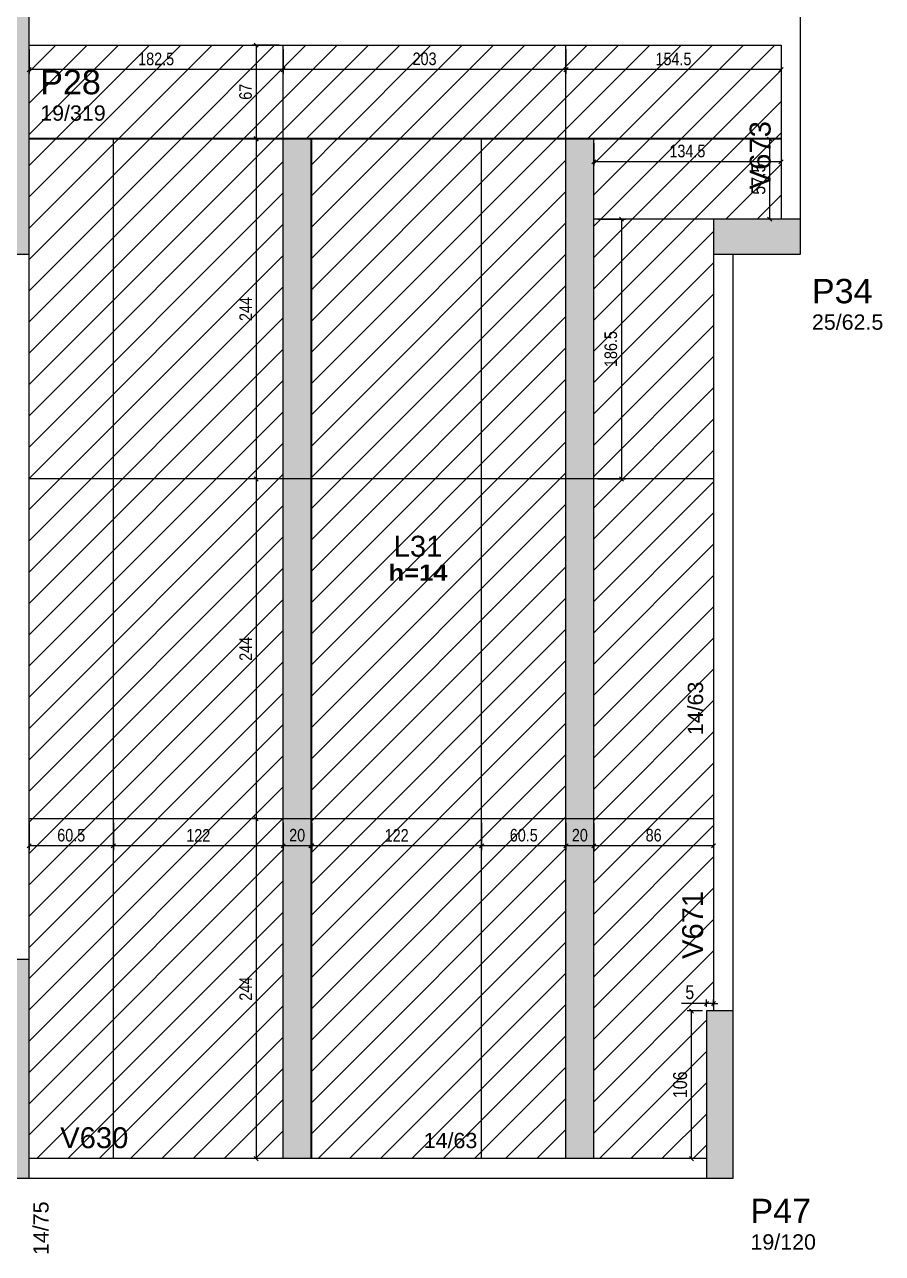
# Model space of a CAD drawing. Extents: x 4150 to 8661, y -614 to 3008.
# Drawn here: x 6340 to 6956, y 651 to 1534 of the extents above; entities that cross this region are included whole.
import ezdxf

# ---------------------------------------------------------------- set-up
doc = ezdxf.new("R2010")
doc.units = 0
doc.header["$PDMODE"] = 34
for name, color, linetype in [('COTA', 241, 'Continuous'), ('MTH-DIM-PILAR', 3, 'Continuous'), ('MTH-DIM-VIGA', 3, 'Continuous'), ('MTH-FACE-VIGA', 7, 'Continuous'), ('MTH-PILAR-SEGUE', 5, 'Continuous'), ('MTH-SOMBRA25', 253, 'Continuous'), ('MTH-TIT1-PILAR', 5, 'Continuous'), ('MTH-TIT1-VIGA', 5, 'Continuous'), ('MTH-TXT-NEGRITO', 5, 'Continuous'), ('Painéis', 200, 'Continuous')]:
    doc.layers.add(name, color=color, linetype=linetype)
doc.layers.add('Hachura', color=251, linetype='Continuous', lineweight=9)
doc.styles.add('COTA TECNICA', font='techl___.ttf', dxfattribs={"height": 10})
doc.styles.add('COTA TECNICA-50', font='techl___.ttf', dxfattribs={"height": 9})
doc.styles.add('TQS_ARIAL', font='arial.ttf')
doc.styles.add('TQS_ARIAL_BLACK', font='ariblk.ttf')
doc.dimstyles.new('COTA PAINEL-50', dxfattribs={"dimtxt": 9, "dimasz": 3, "dimexe": 3, "dimexo": 3, "dimgap": 3, "dimtad": 1, "dimdec": 1, "dimzin": 12, "dimdsep": 46, "dimtxsty": 'COTA TECNICA-50', "dimblk1": 'OBLIQUE', "dimblk2": 'OBLIQUE', "dimsah": 1, "dimcen": 0.9, "dimclrd": 4, "dimclre": 4, "dimclrt": 240, "dimadec": 1, "dimazin": 3, "dimtfac": 1, "dimtdec": 1, "dimtmove": 0, "dimatfit": 3, "dimfxl": 1, "dimtolj": 1, "dimtzin": 12, "dimarcsym": 0})
doc.dimstyles.new('PAINEL', dxfattribs={"dimtxt": 10, "dimasz": 3, "dimexe": 3, "dimexo": 3, "dimgap": 3, "dimtad": 1, "dimdec": 1, "dimzin": 12, "dimdsep": 46, "dimtxsty": 'COTA TECNICA', "dimblk1": 'OBLIQUE', "dimblk2": 'OBLIQUE', "dimsah": 1, "dimcen": 0.9, "dimclrd": 4, "dimclre": 4, "dimclrt": 240, "dimadec": 1, "dimazin": 3, "dimtfac": 1, "dimtdec": 1, "dimtmove": 0, "dimatfit": 3, "dimfxl": 1, "dimtolj": 1, "dimtzin": 12, "dimarcsym": 0})

# ---------------------------------------------------------------- blocks, each defined once
blk = doc.blocks.new('_Oblique')
at = {"color": 0, "linetype": 'ByBlock', "lineweight": -2}
blk.add_line((-0.5, -0.5), (0.5, 0.5), dxfattribs=at)
blk = doc.blocks.new('*D1115')
at = {"layer": 'COTA', "color": 4, "lineweight": -2, "transparency": 16777216}
for p, q in [((6748.66, 960.48), (6748.66, 941.04)), ((6834.66, 960.48), (6834.66, 941.04)), ((6834.66, 944.04), (6748.66, 944.04))]:
    blk.add_line(p, q, dxfattribs=at)
at = {"layer": 'Defpoints', "color": 0, "transparency": 16777216}
for p in [(6748.66, 963.48), (6834.66, 963.48), (6748.66, 944.04)]:
    blk.add_point(p, dxfattribs=at)
at = {"layer": 'COTA', "color": 4, "lineweight": -2, "transparency": 16777216, "xscale": 3, "yscale": 3, "zscale": 3, "rotation": 180}
blk.add_blockref('_Oblique', (6748.66, 944.04), dxfattribs=at)
at = {"layer": 'COTA', "color": 4, "lineweight": -2, "transparency": 16777216, "xscale": 3, "yscale": 3, "zscale": 3}
blk.add_blockref('_Oblique', (6834.66, 944.04), dxfattribs=at)
at = {"layer": 'COTA', "color": 240, "transparency": 16777216, "insert": (6791.66, 951.65), "char_height": 9, "attachment_point": 5, "style": 'COTA TECNICA-50'}
blk.add_mtext('\\A1;86', dxfattribs=at)
blk = doc.blocks.new('*D1116')
at = {"layer": 'COTA', "color": 4, "lineweight": -2, "transparency": 16777216}
for p, q in [((6728.66, 960.48), (6728.66, 941.04)), ((6748.66, 960.48), (6748.66, 941.04)), ((6748.66, 944.04), (6728.66, 944.04))]:
    blk.add_line(p, q, dxfattribs=at)
at = {"layer": 'Defpoints', "color": 0, "transparency": 16777216}
for p in [(6728.66, 963.48), (6748.66, 963.48), (6728.66, 944.04)]:
    blk.add_point(p, dxfattribs=at)
at = {"layer": 'COTA', "color": 4, "lineweight": -2, "transparency": 16777216, "xscale": 3, "yscale": 3, "zscale": 3, "rotation": 180}
blk.add_blockref('_Oblique', (6728.66, 944.04), dxfattribs=at)
at = {"layer": 'COTA', "color": 4, "lineweight": -2, "transparency": 16777216, "xscale": 3, "yscale": 3, "zscale": 3}
blk.add_blockref('_Oblique', (6748.66, 944.04), dxfattribs=at)
at = {"layer": 'COTA', "color": 240, "transparency": 16777216, "insert": (6738.66, 951.63), "char_height": 9, "attachment_point": 5, "style": 'COTA TECNICA-50'}
blk.add_mtext('\\A1;20', dxfattribs=at)
blk = doc.blocks.new('*D1117')
at = {"layer": 'COTA', "color": 4, "lineweight": -2, "transparency": 16777216}
for p, q in [((6668.16, 960.48), (6668.16, 941.04)), ((6728.66, 960.48), (6728.66, 941.04)), ((6728.66, 944.04), (6668.16, 944.04))]:
    blk.add_line(p, q, dxfattribs=at)
at = {"layer": 'Defpoints', "color": 0, "transparency": 16777216}
for p in [(6668.16, 963.48), (6728.66, 963.48), (6668.16, 944.04)]:
    blk.add_point(p, dxfattribs=at)
at = {"layer": 'COTA', "color": 4, "lineweight": -2, "transparency": 16777216, "xscale": 3, "yscale": 3, "zscale": 3, "rotation": 180}
blk.add_blockref('_Oblique', (6668.16, 944.04), dxfattribs=at)
at = {"layer": 'COTA', "color": 4, "lineweight": -2, "transparency": 16777216, "xscale": 3, "yscale": 3, "zscale": 3}
blk.add_blockref('_Oblique', (6728.66, 944.04), dxfattribs=at)
at = {"layer": 'COTA', "color": 240, "transparency": 16777216, "insert": (6698.41, 951.64), "char_height": 9, "attachment_point": 5, "style": 'COTA TECNICA-50'}
blk.add_mtext('\\A1;60.5', dxfattribs=at)
blk = doc.blocks.new('*D1118')
at = {"layer": 'COTA', "color": 4, "lineweight": -2, "transparency": 16777216}
for p, q in [((6546.16, 960.48), (6546.16, 941.04)), ((6668.16, 960.48), (6668.16, 941.04)), ((6668.16, 944.04), (6546.16, 944.04))]:
    blk.add_line(p, q, dxfattribs=at)
at = {"layer": 'Defpoints', "color": 0, "transparency": 16777216}
for p in [(6546.16, 963.48), (6668.16, 963.48), (6546.16, 944.04)]:
    blk.add_point(p, dxfattribs=at)
at = {"layer": 'COTA', "color": 4, "lineweight": -2, "transparency": 16777216, "xscale": 3, "yscale": 3, "zscale": 3, "rotation": 180}
blk.add_blockref('_Oblique', (6546.16, 944.04), dxfattribs=at)
at = {"layer": 'COTA', "color": 4, "lineweight": -2, "transparency": 16777216, "xscale": 3, "yscale": 3, "zscale": 3}
blk.add_blockref('_Oblique', (6668.16, 944.04), dxfattribs=at)
at = {"layer": 'COTA', "color": 240, "transparency": 16777216, "insert": (6607.16, 951.6), "char_height": 9, "attachment_point": 5, "style": 'COTA TECNICA-50'}
blk.add_mtext('\\A1;122', dxfattribs=at)
blk = doc.blocks.new('*D1119')
at = {"layer": 'COTA', "color": 4, "lineweight": -2, "transparency": 16777216}
for p, q in [((6525.66, 960.48), (6525.66, 941.04)), ((6545.66, 960.48), (6545.66, 941.04)), ((6545.66, 944.04), (6525.66, 944.04))]:
    blk.add_line(p, q, dxfattribs=at)
at = {"layer": 'Defpoints', "color": 0, "transparency": 16777216}
for p in [(6525.66, 963.48), (6545.66, 963.48), (6525.66, 944.04)]:
    blk.add_point(p, dxfattribs=at)
at = {"layer": 'COTA', "color": 4, "lineweight": -2, "transparency": 16777216, "xscale": 3, "yscale": 3, "zscale": 3, "rotation": 180}
blk.add_blockref('_Oblique', (6525.66, 944.04), dxfattribs=at)
at = {"layer": 'COTA', "color": 4, "lineweight": -2, "transparency": 16777216, "xscale": 3, "yscale": 3, "zscale": 3}
blk.add_blockref('_Oblique', (6545.66, 944.04), dxfattribs=at)
at = {"layer": 'COTA', "color": 240, "transparency": 16777216, "insert": (6535.66, 951.63), "char_height": 9, "attachment_point": 5, "style": 'COTA TECNICA-50'}
blk.add_mtext('\\A1;20', dxfattribs=at)
blk = doc.blocks.new('*D1120')
at = {"layer": 'COTA', "color": 4, "lineweight": -2, "transparency": 16777216}
for p, q in [((6403.66, 960.48), (6403.66, 941.04)), ((6525.66, 960.48), (6525.66, 941.04)), ((6525.66, 944.04), (6403.66, 944.04))]:
    blk.add_line(p, q, dxfattribs=at)
at = {"layer": 'Defpoints', "color": 0, "transparency": 16777216}
for p in [(6403.66, 963.48), (6525.66, 963.48), (6403.66, 944.04)]:
    blk.add_point(p, dxfattribs=at)
at = {"layer": 'COTA', "color": 4, "lineweight": -2, "transparency": 16777216, "xscale": 3, "yscale": 3, "zscale": 3, "rotation": 180}
blk.add_blockref('_Oblique', (6403.66, 944.04), dxfattribs=at)
at = {"layer": 'COTA', "color": 4, "lineweight": -2, "transparency": 16777216, "xscale": 3, "yscale": 3, "zscale": 3}
blk.add_blockref('_Oblique', (6525.66, 944.04), dxfattribs=at)
at = {"layer": 'COTA', "color": 240, "transparency": 16777216, "insert": (6464.66, 951.6), "char_height": 9, "attachment_point": 5, "style": 'COTA TECNICA-50'}
blk.add_mtext('\\A1;122', dxfattribs=at)
blk = doc.blocks.new('*D1121')
at = {"layer": 'COTA', "color": 4, "lineweight": -2, "transparency": 16777216}
for p, q in [((6343.16, 960.48), (6343.16, 941.04)), ((6403.66, 960.48), (6403.66, 941.04)), ((6403.66, 944.04), (6343.16, 944.04))]:
    blk.add_line(p, q, dxfattribs=at)
at = {"layer": 'Defpoints', "color": 0, "transparency": 16777216}
for p in [(6343.16, 963.48), (6403.66, 963.48), (6343.16, 944.04)]:
    blk.add_point(p, dxfattribs=at)
at = {"layer": 'COTA', "color": 4, "lineweight": -2, "transparency": 16777216, "xscale": 3, "yscale": 3, "zscale": 3, "rotation": 180}
blk.add_blockref('_Oblique', (6343.16, 944.04), dxfattribs=at)
at = {"layer": 'COTA', "color": 4, "lineweight": -2, "transparency": 16777216, "xscale": 3, "yscale": 3, "zscale": 3}
blk.add_blockref('_Oblique', (6403.66, 944.04), dxfattribs=at)
at = {"layer": 'COTA', "color": 240, "transparency": 16777216, "insert": (6373.41, 951.64), "char_height": 9, "attachment_point": 5, "style": 'COTA TECNICA-50'}
blk.add_mtext('\\A1;60.5', dxfattribs=at)
blk = doc.blocks.new('*D1122')
at = {"layer": 'COTA', "color": 4, "lineweight": -2, "transparency": 16777216}
for p, q in [((6751.66, 1393.98), (6771.55, 1393.98)), ((6768.55, 1393.98), (6768.55, 1207.48)), ((6751.66, 1207.48), (6771.55, 1207.48))]:
    blk.add_line(p, q, dxfattribs=at)
at = {"layer": 'Defpoints', "color": 0, "transparency": 16777216}
for p in [(6748.66, 1393.98), (6748.66, 1207.48), (6768.55, 1207.48)]:
    blk.add_point(p, dxfattribs=at)
at = {"layer": 'COTA', "color": 4, "lineweight": -2, "transparency": 16777216, "xscale": 3, "yscale": 3, "zscale": 3}
for p, rotation in [((6768.55, 1393.98), 90), ((6768.55, 1207.48), 270)]:
    blk.add_blockref('_Oblique', p, dxfattribs=dict(at, rotation=rotation))
at = {"layer": 'COTA', "color": 240, "transparency": 16777216, "insert": (6760.93, 1300.73), "char_height": 9, "attachment_point": 5, "rotation": 90, "style": 'COTA TECNICA-50'}
blk.add_mtext('\\A1;186.5', dxfattribs=at)
blk = doc.blocks.new('*D1123')
at = {"layer": 'COTA', "color": 4, "lineweight": -2, "transparency": 16777216}
for p, q in [((6748.66, 1448.48), (6748.66, 1432.2)), ((6883.16, 1448.48), (6883.16, 1432.2)), ((6883.16, 1435.2), (6748.66, 1435.2))]:
    blk.add_line(p, q, dxfattribs=at)
at = {"layer": 'Defpoints', "color": 0, "transparency": 16777216}
for p in [(6748.66, 1451.48), (6883.16, 1451.48), (6748.66, 1435.2)]:
    blk.add_point(p, dxfattribs=at)
at = {"layer": 'COTA', "color": 4, "lineweight": -2, "transparency": 16777216, "xscale": 3, "yscale": 3, "zscale": 3, "rotation": 180}
blk.add_blockref('_Oblique', (6748.66, 1435.2), dxfattribs=at)
at = {"layer": 'COTA', "color": 4, "lineweight": -2, "transparency": 16777216, "xscale": 3, "yscale": 3, "zscale": 3}
blk.add_blockref('_Oblique', (6883.16, 1435.2), dxfattribs=at)
at = {"layer": 'COTA', "color": 240, "transparency": 16777216, "insert": (6815.91, 1442.89), "char_height": 9, "attachment_point": 5, "style": 'COTA TECNICA-50'}
blk.add_mtext('\\A1;134.5', dxfattribs=at)
blk = doc.blocks.new('*D1124')
at = {"layer": 'COTA', "color": 4, "lineweight": -2, "transparency": 16777216}
for p, q in [((6728.66, 1515.98), (6728.66, 1498.39)), ((6883.16, 1515.98), (6883.16, 1498.39)), ((6883.16, 1501.39), (6728.66, 1501.39))]:
    blk.add_line(p, q, dxfattribs=at)
at = {"layer": 'Defpoints', "color": 0, "transparency": 16777216}
for p in [(6728.66, 1518.98), (6883.16, 1518.98), (6728.66, 1501.39)]:
    blk.add_point(p, dxfattribs=at)
at = {"layer": 'COTA', "color": 4, "lineweight": -2, "transparency": 16777216, "xscale": 3, "yscale": 3, "zscale": 3, "rotation": 180}
blk.add_blockref('_Oblique', (6728.66, 1501.39), dxfattribs=at)
at = {"layer": 'COTA', "color": 4, "lineweight": -2, "transparency": 16777216, "xscale": 3, "yscale": 3, "zscale": 3}
blk.add_blockref('_Oblique', (6883.16, 1501.39), dxfattribs=at)
at = {"layer": 'COTA', "color": 240, "transparency": 16777216, "insert": (6805.91, 1508.99), "char_height": 9, "attachment_point": 5, "style": 'COTA TECNICA-50'}
blk.add_mtext('\\A1;154.5', dxfattribs=at)
blk = doc.blocks.new('*D1125')
at = {"layer": 'COTA', "color": 4, "lineweight": -2, "transparency": 16777216}
for p, q in [((6525.66, 1515.98), (6525.66, 1498.39)), ((6728.66, 1515.98), (6728.66, 1498.39)), ((6728.66, 1501.39), (6525.66, 1501.39))]:
    blk.add_line(p, q, dxfattribs=at)
at = {"layer": 'Defpoints', "color": 0, "transparency": 16777216}
for p in [(6525.66, 1518.98), (6728.66, 1518.98), (6525.66, 1501.39)]:
    blk.add_point(p, dxfattribs=at)
at = {"layer": 'COTA', "color": 4, "lineweight": -2, "transparency": 16777216, "xscale": 3, "yscale": 3, "zscale": 3, "rotation": 180}
blk.add_blockref('_Oblique', (6525.66, 1501.39), dxfattribs=at)
at = {"layer": 'COTA', "color": 4, "lineweight": -2, "transparency": 16777216, "xscale": 3, "yscale": 3, "zscale": 3}
blk.add_blockref('_Oblique', (6728.66, 1501.39), dxfattribs=at)
at = {"layer": 'COTA', "color": 240, "transparency": 16777216, "insert": (6627.16, 1509.09), "char_height": 9, "attachment_point": 5, "style": 'COTA TECNICA-50'}
blk.add_mtext('\\A1;203', dxfattribs=at)
blk = doc.blocks.new('*D1126')
at = {"layer": 'COTA', "color": 4, "lineweight": -2, "transparency": 16777216}
for p, q in [((6343.16, 1515.98), (6343.16, 1498.39)), ((6525.66, 1515.98), (6525.66, 1498.39)), ((6525.66, 1501.39), (6343.16, 1501.39))]:
    blk.add_line(p, q, dxfattribs=at)
at = {"layer": 'Defpoints', "color": 0, "transparency": 16777216}
for p in [(6343.16, 1518.98), (6525.66, 1518.98), (6343.16, 1501.39)]:
    blk.add_point(p, dxfattribs=at)
at = {"layer": 'COTA', "color": 4, "lineweight": -2, "transparency": 16777216, "xscale": 3, "yscale": 3, "zscale": 3, "rotation": 180}
blk.add_blockref('_Oblique', (6343.16, 1501.39), dxfattribs=at)
at = {"layer": 'COTA', "color": 4, "lineweight": -2, "transparency": 16777216, "xscale": 3, "yscale": 3, "zscale": 3}
blk.add_blockref('_Oblique', (6525.66, 1501.39), dxfattribs=at)
at = {"layer": 'COTA', "color": 240, "transparency": 16777216, "insert": (6434.41, 1509.01), "char_height": 9, "attachment_point": 5, "style": 'COTA TECNICA-50'}
blk.add_mtext('\\A1;182.5', dxfattribs=at)
blk = doc.blocks.new('*D1127')
at = {"layer": 'COTA', "color": 4, "lineweight": -2, "transparency": 16777216}
for p, q in [((6522.66, 1518.98), (6503.24, 1518.98)), ((6506.24, 1518.98), (6506.24, 1451.98)), ((6522.66, 1451.98), (6503.24, 1451.98))]:
    blk.add_line(p, q, dxfattribs=at)
at = {"layer": 'Defpoints', "color": 0, "transparency": 16777216}
for p in [(6525.66, 1518.98), (6506.24, 1451.98), (6525.66, 1451.98)]:
    blk.add_point(p, dxfattribs=at)
at = {"layer": 'COTA', "color": 4, "lineweight": -2, "transparency": 16777216, "xscale": 3, "yscale": 3, "zscale": 3}
for p, rotation in [((6506.24, 1518.98), 90), ((6506.24, 1451.98), 270)]:
    blk.add_blockref('_Oblique', p, dxfattribs=dict(at, rotation=rotation))
at = {"layer": 'COTA', "color": 240, "transparency": 16777216, "insert": (6498.65, 1485.48), "char_height": 9, "attachment_point": 5, "rotation": 90, "style": 'COTA TECNICA-50'}
blk.add_mtext('\\A1;67', dxfattribs=at)
blk = doc.blocks.new('*D1128')
at = {"layer": 'COTA', "color": 4, "lineweight": -2, "transparency": 16777216}
for p, q in [((6523.65, 1451.48), (6503.24, 1451.48)), ((6506.24, 1451.48), (6506.24, 1207.48))]:
    blk.add_line(p, q, dxfattribs=at)
at = {"layer": 'Defpoints', "color": 0, "transparency": 16777216}
for p in [(6526.65, 1451.48), (6506.24, 1207.48), (6506.24, 1207.48)]:
    blk.add_point(p, dxfattribs=at)
at = {"layer": 'COTA', "color": 4, "lineweight": -2, "transparency": 16777216, "xscale": 3, "yscale": 3, "zscale": 3}
for p, rotation in [((6506.24, 1451.48), 90), ((6506.24, 1207.48), 270)]:
    blk.add_blockref('_Oblique', p, dxfattribs=dict(at, rotation=rotation))
at = {"layer": 'COTA', "color": 240, "transparency": 16777216, "insert": (6498.67, 1329.48), "char_height": 9, "attachment_point": 5, "rotation": 90, "style": 'COTA TECNICA-50'}
blk.add_mtext('\\A1;244', dxfattribs=at)
blk = doc.blocks.new('*D1129')
at = {"layer": 'COTA', "color": 4, "lineweight": -2, "transparency": 16777216}
blk.add_line((6506.24, 1207.48), (6506.24, 963.48), dxfattribs=at)
at = {"layer": 'Defpoints', "color": 0, "transparency": 16777216}
for p in [(6506.24, 1207.48), (6506.24, 963.48), (6506.24, 963.48)]:
    blk.add_point(p, dxfattribs=at)
at = {"layer": 'COTA', "color": 4, "lineweight": -2, "transparency": 16777216, "xscale": 3, "yscale": 3, "zscale": 3}
for p, rotation in [((6506.24, 1207.48), 90), ((6506.24, 963.48), 270)]:
    blk.add_blockref('_Oblique', p, dxfattribs=dict(at, rotation=rotation))
at = {"layer": 'COTA', "color": 240, "transparency": 16777216, "insert": (6498.67, 1085.48), "char_height": 9, "attachment_point": 5, "rotation": 90, "style": 'COTA TECNICA-50'}
blk.add_mtext('\\A1;244', dxfattribs=at)
blk = doc.blocks.new('*D1130')
at = {"layer": 'COTA', "color": 4, "lineweight": -2, "transparency": 16777216}
blk.add_line((6506.24, 963.48), (6506.24, 719.48), dxfattribs=at)
at = {"layer": 'Defpoints', "color": 0, "transparency": 16777216}
for p in [(6506.24, 963.48), (6506.24, 719.48), (6506.24, 719.48)]:
    blk.add_point(p, dxfattribs=at)
at = {"layer": 'COTA', "color": 4, "lineweight": -2, "transparency": 16777216, "xscale": 3, "yscale": 3, "zscale": 3}
for p, rotation in [((6506.24, 963.48), 90), ((6506.24, 719.48), 270)]:
    blk.add_blockref('_Oblique', p, dxfattribs=dict(at, rotation=rotation))
at = {"layer": 'COTA', "color": 240, "transparency": 16777216, "insert": (6498.67, 841.48), "char_height": 9, "attachment_point": 5, "rotation": 90, "style": 'COTA TECNICA-50'}
blk.add_mtext('\\A1;244', dxfattribs=at)
blk = doc.blocks.new('*D1131')
at = {"layer": 'COTA', "color": 4, "lineweight": -2, "transparency": 16777216}
for p, q in [((6826.66, 825.48), (6815.8, 825.48)), ((6818.8, 719.48), (6818.8, 825.48)), ((6826.66, 719.48), (6815.8, 719.48))]:
    blk.add_line(p, q, dxfattribs=at)
at = {"layer": 'Defpoints', "color": 0, "transparency": 16777216}
for p in [(6818.8, 825.48), (6829.66, 825.48), (6829.66, 719.48)]:
    blk.add_point(p, dxfattribs=at)
at = {"layer": 'COTA', "color": 4, "lineweight": -2, "transparency": 16777216, "xscale": 3, "yscale": 3, "zscale": 3}
for p, rotation in [((6818.8, 825.48), 90), ((6818.8, 719.48), 270)]:
    blk.add_blockref('_Oblique', p, dxfattribs=dict(at, rotation=rotation))
at = {"layer": 'COTA', "color": 240, "transparency": 16777216, "insert": (6810.7, 772.48), "char_height": 10, "attachment_point": 5, "rotation": 90, "style": 'COTA TECNICA'}
blk.add_mtext('\\A1;106', dxfattribs=at)
blk = doc.blocks.new('*D1132')
at = {"layer": 'COTA', "color": 4, "lineweight": -2, "transparency": 16777216}
for p, q in [((6829.66, 830.82), (6811.57, 830.82)), ((6829.66, 828.48), (6829.66, 833.82)), ((6834.66, 830.82), (6829.66, 830.82)), ((6834.66, 828.48), (6834.66, 833.82)), ((6834.66, 830.82), (6837.66, 830.82))]:
    blk.add_line(p, q, dxfattribs=at)
at = {"layer": 'Defpoints', "color": 0, "transparency": 16777216}
for p in [(6829.66, 830.82), (6829.66, 825.48), (6834.66, 825.48)]:
    blk.add_point(p, dxfattribs=at)
at = {"layer": 'COTA', "color": 4, "lineweight": -2, "transparency": 16777216, "xscale": 3, "yscale": 3, "zscale": 3}
blk.add_blockref('_Oblique', (6829.66, 830.82), dxfattribs=at)
at = {"layer": 'COTA', "color": 4, "lineweight": -2, "transparency": 16777216, "xscale": 3, "yscale": 3, "zscale": 3, "rotation": 180}
blk.add_blockref('_Oblique', (6834.66, 830.82), dxfattribs=at)
at = {"layer": 'COTA', "color": 240, "transparency": 16777216, "insert": (6817.61, 838.93), "char_height": 10, "attachment_point": 5, "style": 'COTA TECNICA'}
blk.add_mtext('\\A1;5', dxfattribs=at)
blk = doc.blocks.new('*D1133')
at = {"layer": 'COTA', "color": 4, "lineweight": -2, "transparency": 16777216}
for p, q in [((6880.16, 1451.48), (6872.04, 1451.48)), ((6875.04, 1393.98), (6875.04, 1451.48)), ((6880.16, 1393.98), (6872.04, 1393.98))]:
    blk.add_line(p, q, dxfattribs=at)
at = {"layer": 'Defpoints', "color": 0, "transparency": 16777216}
for p in [(6875.04, 1451.48), (6883.16, 1451.48), (6883.16, 1393.98)]:
    blk.add_point(p, dxfattribs=at)
at = {"layer": 'COTA', "color": 4, "lineweight": -2, "transparency": 16777216, "xscale": 3, "yscale": 3, "zscale": 3}
for p, rotation in [((6875.04, 1451.48), 90), ((6875.04, 1393.98), 270)]:
    blk.add_blockref('_Oblique', p, dxfattribs=dict(at, rotation=rotation))
at = {"layer": 'COTA', "color": 240, "transparency": 16777216, "insert": (6866.93, 1422.73), "char_height": 10, "attachment_point": 5, "rotation": 90, "style": 'COTA TECNICA'}
blk.add_mtext('\\A1;57.5', dxfattribs=at)

msp = doc.modelspace()

# ---------------------------------------------------------------- hatches: boundary and pattern name
at = {"layer": 'Hachura', "linetype": 'ByBlock'}
h = msp.add_hatch(dxfattribs=at)
h.set_pattern_fill('ANSI31', color=256, scale=5)
h.set_pattern_definition([(45, (-410.075, 0), (-11.22532, 11.22532), [])])
h.paths.add_polyline_path([(6403.66, 963.48), (6343.16, 963.48), (6343.16, 845.48), (6343.16, 719.48), (6403.66, 719.48)])
h.paths.add_polyline_path([(6525.66, 963.48), (6403.66, 963.48), (6403.66, 719.48), (6525.66, 719.48)])
h.paths.add_polyline_path([(6668.16, 963.48), (6546.16, 963.48), (6546.16, 719.48), (6668.16, 719.48)])
h.paths.add_polyline_path([(6728.66, 963.48), (6668.16, 963.48), (6668.16, 719.48), (6728.66, 719.48)])
h.paths.add_polyline_path([(6748.66, 719.48), (6829.66, 719.48), (6829.66, 825.48), (6834.66, 825.48), (6834.66, 963.48), (6748.66, 963.48)])
h.paths.add_polyline_path([(6748.66, 963.48), (6834.66, 963.48), (6834.66, 1207.48), (6748.66, 1207.48)])
h.paths.add_polyline_path([(6728.66, 1207.48), (6668.16, 1207.48), (6668.16, 963.48), (6728.66, 963.48)])
h.paths.add_polyline_path([(6668.16, 1207.48), (6546.16, 1207.48), (6546.16, 963.48), (6668.16, 963.48)])
h.paths.add_polyline_path([(6525.66, 1207.48), (6403.66, 1207.48), (6403.66, 963.48), (6525.66, 963.48)])
h.paths.add_polyline_path([(6403.66, 1207.48), (6343.16, 1207.48), (6343.16, 963.48), (6403.66, 963.48)])
h.paths.add_polyline_path([(6403.66, 1451.48), (6343.16, 1451.48), (6343.16, 1368.98), (6343.16, 1207.48), (6403.66, 1207.48)])
h.paths.add_polyline_path([(6403.66, 1207.48), (6525.66, 1207.48), (6525.66, 1451.48), (6403.66, 1451.48)])
h.paths.add_polyline_path([(6546.16, 1207.48), (6668.16, 1207.48), (6668.16, 1451.48), (6546.16, 1451.48)])
h.paths.add_polyline_path([(6668.16, 1207.48), (6728.66, 1207.48), (6728.66, 1451.48), (6668.16, 1451.48)])
h.paths.add_polyline_path([(6748.66, 1207.48), (6834.66, 1207.48), (6834.66, 1368.98), (6834.66, 1393.98), (6748.66, 1393.98)])
h.paths.add_polyline_path([(6834.66, 1393.98), (6883.16, 1393.98), (6883.16, 1451.48), (6748.66, 1451.48), (6748.66, 1393.98)])
h.paths.add_polyline_path([(6883.16, 1451.98), (6883.16, 1518.98), (6728.66, 1518.98), (6728.66, 1451.98)])
h.paths.add_polyline_path([(6728.66, 1451.98), (6728.66, 1518.98), (6525.66, 1518.98), (6525.66, 1451.98)])
h.paths.add_polyline_path([(6525.66, 1451.98), (6525.66, 1518.98), (6343.16, 1518.98), (6343.16, 1451.98)])
at = {"layer": 'Hachura'}
h = msp.add_hatch(color=256, dxfattribs=at)
h.dxf.hatch_style = 1
h.paths.add_polyline_path([(6728.66, 719.48), (6748.66, 719.48), (6748.66, 963.48), (6728.66, 963.48)])
h.paths.add_polyline_path([(6728.66, 963.48), (6748.66, 963.48), (6748.66, 1207.48), (6728.66, 1207.48)])
h.paths.add_polyline_path([(6728.66, 1207.48), (6748.66, 1207.48), (6748.66, 1451.48), (6728.66, 1451.48)])
h.paths.add_polyline_path([(6525.66, 1207.48), (6545.66, 1207.48), (6545.66, 1451.48), (6525.66, 1451.48)])
h.paths.add_polyline_path([(6525.66, 963.48), (6545.66, 963.48), (6545.66, 1207.48), (6525.66, 1207.48)])
h.paths.add_polyline_path([(6525.66, 719.48), (6545.66, 719.48), (6545.66, 963.48), (6525.66, 963.48)])

# ---------------------------------------------------------------- linework, layer by layer
at = {"layer": 'MTH-FACE-VIGA', "linetype": 'Continuous'}
for p, q in [((6897.16, 1393.98), (6897.16, 1662.98)), ((6343.16, 1518.98), (6883.16, 1518.98)), ((6883.16, 1518.98), (6883.16, 1393.98)), ((6343.16, 845.48), (6343.16, 1368.98)), ((6834.66, 1368.98), (6834.66, 825.48)), ((6848.66, 825.48), (6848.66, 1368.98)), ((6829.66, 719.48), (6343.16, 719.48)), ((6343.16, 705.48), (6829.66, 705.48))]:
    msp.add_line(p, q, dxfattribs=at)
at = {"layer": 'MTH-PILAR-SEGUE', "linetype": 'Continuous'}
for points in [[(6324.16, 1368.98), (6343.16, 1368.98), (6343.16, 1687.98), (6324.16, 1687.98), (6324.16, 1368.98)], [(6897.16, 1368.98), (6897.16, 1393.98), (6834.66, 1393.98), (6834.66, 1368.98), (6897.16, 1368.98)], [(6324.16, 705.48), (6343.16, 705.48), (6343.16, 862.48), (6324.16, 862.48), (6324.16, 705.48)], [(6829.66, 705.48), (6848.66, 705.48), (6848.66, 825.48), (6829.66, 825.48), (6829.66, 705.48)]]:
    msp.add_lwpolyline(points, dxfattribs=at)
at = {"layer": 'MTH-SOMBRA25', "linetype": 'Continuous'}
for points in [[(6324.16, 1368.98), (6343.16, 1368.98), (6343.16, 1687.98)], [(6324.16, 1368.98), (6343.16, 1687.98), (6324.16, 1687.98)], [(6897.16, 1368.98), (6897.16, 1393.98), (6834.66, 1393.98)], [(6897.16, 1368.98), (6834.66, 1393.98), (6834.66, 1368.98)], [(6897.16, 1368.98), (6834.66, 1368.98), (6897.16, 1368.98)], [(6324.16, 705.48), (6343.16, 705.48), (6343.16, 862.48)], [(6324.16, 705.48), (6343.16, 862.48), (6324.16, 862.48)], [(6829.66, 705.48), (6848.66, 705.48), (6848.66, 825.48)], [(6829.66, 705.48), (6848.66, 825.48), (6829.66, 825.48)], [(6829.66, 705.48), (6829.66, 825.48), (6829.66, 705.48)]]:
    msp.add_solid(points, dxfattribs=at)
at = {"layer": 'Painéis'}
for p, q in [((6525.66, 719.48), (6525.66, 1518.98)), ((6728.66, 719.48), (6728.66, 1518.98)), ((6883.16, 1451.98), (6343.16, 1451.98)), ((6883.16, 1451.48), (6343.16, 1451.48)), ((6403.66, 719.48), (6403.66, 1451.48)), ((6545.66, 719.48), (6545.66, 1451.48)), ((6546.16, 719.48), (6546.16, 1451.48)), ((6668.16, 719.48), (6668.16, 1451.48)), ((6748.66, 719.48), (6748.66, 1451.48)), ((6834.66, 1393.98), (6748.66, 1393.98)), ((6834.66, 1207.48), (6343.16, 1207.48)), ((6834.66, 963.48), (6343.16, 963.48))]:
    msp.add_line(p, q, dxfattribs=at)

# ---------------------------------------------------------------- texts
at = {"layer": 'MTH-DIM-PILAR', "linetype": 'Continuous', "style": 'TQS_ARIAL'}
for s, p in [('19/319', (6351.17, 1464.69)), ('25/62.5', (6905.34, 1314.62)), ('19/120', (6861.2, 654.13))]:
    msp.add_text(s, height=11, dxfattribs=at).set_placement(p)
at = {"layer": 'MTH-DIM-VIGA', "linetype": 'Continuous', "style": 'TQS_ARIAL'}
for s, p in [('14/63', (6827.16, 1023.48)), ('14/75', (6357.16, 650.23))]:
    msp.add_text(s, height=11, rotation=90, dxfattribs=at).set_placement(p)
msp.add_text('14/63', height=11, dxfattribs=at).set_placement((6626.58, 726.98))
at = {"layer": 'MTH-TIT1-PILAR', "linetype": 'Continuous', "style": 'TQS_ARIAL'}
for s, p in [('P28', (6351.17, 1483.69)), ('P34', (6905.34, 1333.62)), ('P47', (6861.2, 673.13))]:
    msp.add_text(s, height=17.5, dxfattribs=at).set_placement(p)
at = {"layer": 'MTH-TIT1-VIGA', "linetype": 'Continuous', "style": 'TQS_ARIAL'}
for s, p in [('V673', (6875.66, 1415.49)), ('V671', (6827.16, 862.79))]:
    msp.add_text(s, height=15, rotation=90, dxfattribs=at).set_placement(p)
for s, p in [('L31', (6604.98, 1151.71)), ('V630', (6365.5, 726.98))]:
    msp.add_text(s, height=15, dxfattribs=at).set_placement(p)
at = {"layer": 'MTH-TXT-NEGRITO', "color": 3, "linetype": 'Continuous', "style": 'TQS_ARIAL_BLACK'}
msp.add_text('h=14', height=11.5, dxfattribs=at).set_placement((6601.26, 1134.53))

# ---------------------------------------------------------------- dimensions: what is measured, and where the dimension line sits
at = {"layer": 'COTA'}
for base, p1, p2, angle, picture, middle in [((6343.16, 1501.39), (6525.66, 1518.98), (6343.16, 1518.98), 180, '*D1126', (6434.41, 1509.01)), ((6525.66, 1501.39), (6728.66, 1518.98), (6525.66, 1518.98), 180, '*D1125', (6627.16, 1509.09)), ((6506.24, 1207.48), (6526.65, 1451.48), (6506.24, 1207.48), 270, '*D1128', (6498.67, 1329.48)), ((6506.24, 963.48), (6506.24, 1207.48), (6506.24, 963.48), 270, '*D1129', (6498.67, 1085.48)), ((6343.16, 944.04), (6403.66, 963.48), (6343.16, 963.48), 180, '*D1121', (6373.41, 951.64)), ((6403.66, 944.04), (6525.66, 963.48), (6403.66, 963.48), 180, '*D1120', (6464.66, 951.6)), ((6506.24, 719.48), (6506.24, 963.48), (6506.24, 719.48), 270, '*D1130', (6498.67, 841.48)), ((6546.16, 944.04), (6668.16, 963.48), (6546.16, 963.48), 180, '*D1118', (6607.16, 951.6)), ((6668.16, 944.04), (6728.66, 963.48), (6668.16, 963.48), 180, '*D1117', (6698.41, 951.64)), ((6728.66, 944.04), (6748.66, 963.48), (6728.66, 963.48), 180, '*D1116', (6738.66, 951.63))]:
    dim = msp.add_linear_dim(base=base, p1=p1, p2=p2, angle=angle, dimstyle='COTA PAINEL-50', override={"dimtmove": 1}, dxfattribs=at)
    dim.commit()
    dim.dimension.update_dxf_attribs({"geometry": picture, "text_midpoint": middle})
for base, p1, p2, angle, dimstyle, picture, middle in [((6506.24, 1451.98), (6525.66, 1518.98), (6525.66, 1451.98), 270, 'COTA PAINEL-50', '*D1127', (6498.65, 1485.48)), ((6728.66, 1501.39), (6883.16, 1518.98), (6728.66, 1518.98), 180, 'COTA PAINEL-50', '*D1124', (6805.91, 1508.99)), ((6748.66, 1435.2), (6883.16, 1451.48), (6748.66, 1451.48), 180, 'COTA PAINEL-50', '*D1123', (6815.91, 1442.89)), ((6875.04, 1451.48), (6883.16, 1393.98), (6883.16, 1451.48), 90, 'PAINEL', '*D1133', (6866.93, 1422.73)), ((6768.55, 1207.48), (6748.66, 1393.98), (6748.66, 1207.48), 270, 'COTA PAINEL-50', '*D1122', (6760.93, 1300.73)), ((6525.66, 944.04), (6545.66, 963.48), (6525.66, 963.48), 180, 'COTA PAINEL-50', '*D1119', (6535.66, 951.63)), ((6748.66, 944.04), (6834.66, 963.48), (6748.66, 963.48), 180, 'COTA PAINEL-50', '*D1115', (6791.66, 951.65)), ((6818.8, 825.48), (6829.66, 719.48), (6829.66, 825.48), 90, 'PAINEL', '*D1131', (6810.7, 772.48))]:
    dim = msp.add_linear_dim(base=base, p1=p1, p2=p2, angle=angle, dimstyle=dimstyle, dxfattribs=at)
    dim.commit()
    dim.dimension.update_dxf_attribs({"geometry": picture, "text_midpoint": middle})
dim = msp.add_linear_dim(base=(6829.66, 830.82), p1=(6834.66, 825.48), p2=(6829.66, 825.48), dimstyle='PAINEL', dxfattribs=at)
dim.commit()
dim.dimension.update_dxf_attribs({"geometry": '*D1132', "text_midpoint": (6817.61, 838.93)})

doc.saveas('drawing.dxf')
